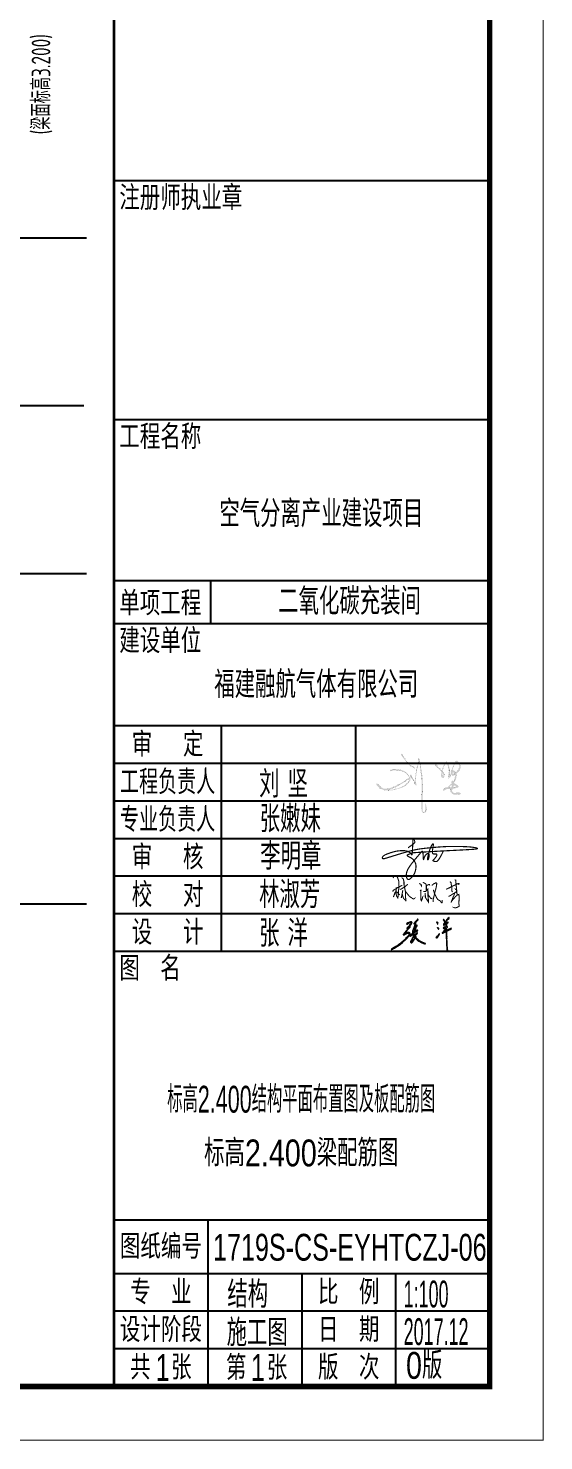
# Model space of a CAD drawing. Extents: x 287149 to 898857, y 100802 to 160212.
# Drawn here: x 760450 to 770057, y 100812 to 127113 of the extents above; entities that cross this region are included whole.
import ezdxf
from ezdxf.enums import TextEntityAlignment as Align

# ---------------------------------------------------------------- set-up
doc = ezdxf.new("R2010")
doc.units = 0
doc.header["$LTSCALE"] = 1000
doc.linetypes.add('DOTE', pattern=[2.42, 2, -0.2, 0.02, -0.2])
doc.layers.get('0').update_dxf_attribs({"linetype": 'CONTINUOUS'})
for name, color, linetype in [('AXIS', 8, 'DOTE'), ('FRAME', 3, 'CONTINUOUS'), ('PUB_TEXT', 7, 'CONTINUOUS'), ('S_BEAMDIMLOCALVER', 7, 'CONTINUOUS'), ('TK', 211, 'CONTINUOUS'), ('填充', 8, 'CONTINUOUS'), ('文字', 7, 'CONTINUOUS'), ('流程图', 1, 'CONTINUOUS'), ('签字边框线', 4, 'CONTINUOUS')]:
    doc.layers.add(name, color=color, linetype=linetype)
doc.styles.add('_HZTXT', font='tq__rshz.shx', dxfattribs={"width": 0.8, "bigfont": 'tq__hzdc.shx'})
doc.styles.add('FRAME', font='simhei.ttf', dxfattribs={"width": 0.7})
doc.styles.add('TSSD_Rein', font='tssdeng.shx', dxfattribs={"width": 0.7, "bigfont": 'hztxt.shx'})
doc.styles.add('ZSM-FF', font='SJRF', dxfattribs={"width": 0.7, "bigfont": 'HZF'})

# ---------------------------------------------------------------- blocks, each defined once
blk = doc.blocks.new('张洋')
at = {"lineweight": 9}
h = blk.add_hatch(color=4, dxfattribs=at)
h.paths.add_polyline_path([(1319, 100), (1323, 105), (1371, 81), (1419, 47), (1410, 23), (1391, 9), (1333, -73), (1232, -183), (1232, -193), (1203, -212), (1199, -197), (1208, -164), (1247, -101), (1256, -53), (1290, -1), (1299, 47), (1314, 62), (1319, 100)], flags=16)
h.paths.add_polyline_path([(2773, 134), (2763, 139), (2759, 129), (2768, 124), (2773, 134)], flags=17)
h.paths.add_polyline_path([(2941, 302), (2936, 307), (2917, 297), (2912, 273), (2821, 153), (2787, 95), (2778, 91), (2773, 110), (2759, 115), (2749, 95), (2739, 95), (2725, 76), (2754, 43), (2797, 43), (2821, 67), (2922, 239), (2922, 254), (2941, 283), (2941, 302)])
h.paths.add_polyline_path([(1328, 479), (1333, 479), (1333, 465), (1319, 451), (1328, 479)], flags=16)
h.paths.add_polyline_path([(1405, 542), (1410, 542), (1371, 499), (1405, 542)], flags=16)
h.paths.add_polyline_path([(3325, 566), (3330, 571), (3339, 475), (3200, 403), (3205, 422), (3243, 460), (3325, 566)], flags=16)
h.paths.add_polyline_path([(2826, 681), (2816, 686), (2816, 652), (2864, 623), (2869, 585), (2883, 580), (2903, 619), (2898, 643), (2879, 662), (2850, 667), (2826, 681)])
edge = h.paths.add_edge_path(flags=16)
edge.add_line((3387, 700), (3383, 700))
h.paths.add_polyline_path([(2787, 1036), (2783, 1041), (2759, 1031), (2759, 1012), (2797, 983), (2821, 931), (2821, 902), (2835, 897), (2850, 921), (2855, 964), (2840, 1003), (2811, 1031), (2787, 1036)])
h.paths.add_polyline_path([(3215, 1185), (3210, 1190), (3191, 1190), (3176, 1175), (3186, 1142), (3234, 1094), (3263, 1094), (3272, 1113), (3243, 1142), (3239, 1166), (3215, 1185)], flags=17)
h.paths.add_polyline_path([(1602, 1199), (1597, 1204), (1578, 1204), (1554, 1166), (1463, 1070), (1362, 940), (1362, 931), (1381, 916), (1386, 945), (1429, 969), (1429, 911), (1362, 681), (1275, 470), (1266, 407), (1285, 388), (1256, 355), (1271, 326), (1251, 316), (1194, 249), (1103, 167), (1103, 158), (1117, 143), (1155, 153), (1304, 307), (1323, 316), (1333, 297), (1323, 215), (1309, 196), (1280, 81), (1251, 33), (1242, -10), (1194, -116), (1155, -178), (1155, -226), (1165, -241), (1184, -250), (1223, -250), (1242, -241), (1290, -188), (1314, -154), (1319, -135), (1347, -116), (1347, -101), (1367, -68), (1381, -63), (1395, -34), (1448, 23), (1501, -20), (1525, -53), (1539, -58), (1573, -97), (1659, -159), (1847, -260), (2005, -313), (2072, -317), (2082, -308), (2067, -293), (1971, -265), (1909, -231), (1875, -226), (1779, -178), (1635, -87), (1477, 57), (1472, 71), (1501, 110), (1501, 124), (1487, 129), (1467, 95), (1448, 81), (1405, 110), (1352, 129), (1453, 215), (1487, 239), (1530, 297), (1554, 307), (1578, 340), (1578, 355), (1563, 369), (1549, 369), (1511, 316), (1352, 167), (1347, 191), (1371, 230), (1376, 316), (1367, 355), (1434, 393), (1458, 417), (1520, 436), (1583, 489), (1592, 513), (1583, 523), (1554, 527), (1520, 499), (1429, 451), (1400, 417), (1376, 417), (1357, 403), (1338, 407), (1352, 417), (1371, 455), (1448, 537), (1487, 595), (1472, 623), (1453, 628), (1448, 638), (1482, 691), (1511, 715), (1520, 743), (1544, 763), (1568, 825), (1563, 835), (1530, 844), (1491, 825), (1458, 796), (1448, 772), (1448, 743), (1463, 729), (1491, 758), (1491, 777), (1501, 787), (1515, 782), (1458, 710), (1371, 566), (1357, 561), (1371, 590), (1376, 628), (1391, 643), (1424, 734), (1434, 787), (1472, 902), (1477, 1022), (1511, 1051), (1511, 1060), (1544, 1084), (1611, 1175), (1611, 1195), (1602, 1199)])
h.paths.add_polyline_path([(3541, 1305), (3536, 1310), (3522, 1310), (3512, 1286), (3469, 1267), (3450, 1238), (3383, 1171), (3335, 1094), (3311, 1070), (3287, 1017), (3200, 902), (3186, 863), (3205, 844), (3243, 844), (3311, 883), (3354, 921), (3397, 940), (3368, 887), (3335, 883), (3325, 863), (3335, 825), (3330, 729), (3301, 705), (3234, 671), (3287, 748), (3282, 758), (3272, 758), (3267, 743), (3258, 743), (3219, 710), (3176, 657), (3181, 643), (3200, 628), (3243, 628), (3272, 638), (3311, 667), (3330, 667), (3330, 619), (3258, 523), (3104, 359), (3104, 350), (3119, 335), (3181, 340), (3205, 359), (3330, 422), (3344, 422), (3359, 307), (3354, 268), (3363, 215), (3373, -250), (3383, -308), (3407, -673), (3440, -788), (3455, -807), (3469, -807), (3479, -788), (3455, -716), (3450, -634), (3440, -610), (3431, -389), (3421, -380), (3421, -125), (3411, -111), (3411, -39), (3421, -25), (3411, 38), (3416, 105), (3407, 163), (3411, 220), (3392, 441), (3397, 460), (3445, 479), (3483, 503), (3493, 518), (3531, 523), (3575, 556), (3618, 571), (3699, 623), (3680, 647), (3661, 647), (3551, 590), (3512, 561), (3488, 561), (3421, 518), (3387, 508), (3383, 643), (3445, 719), (3445, 739), (3421, 758), (3378, 758), (3383, 825), (3397, 844), (3397, 859), (3378, 878), (3450, 959), (3479, 974), (3493, 998), (3479, 1027), (3459, 1027), (3435, 1012), (3397, 1003), (3378, 979), (3344, 964), (3234, 883), (3277, 940), (3282, 959), (3354, 1065), (3368, 1075), (3383, 1108), (3416, 1137), (3426, 1161), (3546, 1262), (3541, 1305)])
edge = h.paths.add_edge_path()
edge.add_line((906, 911), (925, 945))
edge.add_line((925, 945), (978, 979))
edge.add_line((978, 979), (1088, 1031))
edge.add_line((1088, 1031), (1112, 1031))
edge.add_line((1112, 1031), (1151, 1046))
edge.add_line((1151, 1046), (1155, 1041))
edge.add_line((906, 911), (915, 902))
edge.add_line((1155, 1041), (1203, 1041))
edge.add_line((1203, 1041), (1242, 1012))
edge.add_line((1242, 1012), (1237, 955))
edge.add_line((1237, 955), (1189, 873))
edge.add_line((1189, 873), (1103, 791))
edge.add_line((1103, 791), (1098, 772))
edge.add_line((1098, 772), (1117, 758))
edge.add_line((1117, 758), (1117, 724))
edge.add_line((1117, 724), (1103, 695))
edge.add_line((1103, 695), (997, 580))
edge.add_line((997, 580), (906, 460))
edge.add_line((906, 460), (752, 287))
edge.add_line((752, 287), (819, 326))
edge.add_line((819, 326), (882, 345))
edge.add_line((882, 345), (939, 374))
edge.add_line((939, 374), (987, 383))
edge.add_line((987, 383), (1059, 379))
edge.add_line((1059, 379), (1107, 355))
edge.add_line((1107, 355), (1131, 321))
edge.add_line((1131, 321), (1122, 283))
edge.add_line((1122, 283), (1088, 220))
edge.add_line((1088, 220), (1035, 167))
edge.add_line((1035, 167), (1002, 115))
edge.add_line((1002, 115), (954, 62))
edge.add_line((954, 62), (887, -1))
edge.add_line((887, -1), (829, -73))
edge.add_line((829, -73), (647, -241))
edge.add_line((647, -241), (498, -356))
edge.add_line((498, -356), (330, -461))
edge.add_line((330, -461), (272, -509))
edge.add_line((272, -509), (224, -533))
edge.add_line((224, -533), (143, -591))
edge.add_line((143, -591), (119, -596))
edge.add_line((119, -596), (90, -620))
edge.add_line((90, -620), (27, -653))
edge.add_line((27, -653), (-25, -673))
edge.add_line((-25, -673), (-35, -663))
edge.add_line((-35, -663), (-30, -677))
edge.add_line((-30, -677), (-40, -682))
edge.add_line((-40, -682), (-49, -663))
edge.add_line((-49, -663), (-35, -644))
edge.add_line((-35, -644), (138, -553))
edge.add_line((138, -553), (243, -481))
edge.add_line((243, -481), (272, -471))
edge.add_line((272, -471), (287, -452))
edge.add_line((287, -452), (311, -442))
edge.add_line((311, -442), (373, -394))
edge.add_line((373, -394), (407, -380))
edge.add_line((407, -380), (479, -322))
edge.add_line((479, -322), (488, -322))
edge.add_line((488, -322), (527, -284))
edge.add_line((527, -284), (565, -265))
edge.add_line((565, -265), (685, -154))
edge.add_line((685, -154), (699, -149))
edge.add_line((699, -149), (810, -44))
edge.add_line((810, -44), (863, 28))
edge.add_line((863, 28), (959, 119))
edge.add_line((959, 119), (973, 148))
edge.add_line((973, 148), (1002, 172))
edge.add_line((1002, 172), (1021, 211))
edge.add_line((1021, 211), (1050, 239))
edge.add_line((1050, 239), (1074, 278))
edge.add_line((1074, 278), (1083, 321))
edge.add_line((1083, 321), (1064, 335))
edge.add_line((1064, 335), (983, 345))
edge.add_line((983, 345), (810, 278))
edge.add_line((810, 278), (757, 239))
edge.add_line((757, 239), (695, 244))
edge.add_line((695, 244), (680, 263))
edge.add_line((680, 263), (810, 398))
edge.add_line((810, 398), (839, 441))
edge.add_line((839, 441), (915, 523))
edge.add_line((915, 523), (935, 556))
edge.add_line((935, 556), (1026, 657))
edge.add_line((1026, 657), (1069, 719))
edge.add_line((1069, 719), (1035, 719))
edge.add_line((1035, 719), (1021, 705))
edge.add_line((1021, 705), (1021, 695))
edge.add_line((1021, 695), (954, 638))
edge.add_line((954, 638), (925, 633))
edge.add_line((925, 633), (911, 647))
edge.add_line((911, 647), (911, 657))
edge.add_line((911, 657), (987, 719))
edge.add_line((987, 719), (997, 719))
edge.add_line((997, 719), (1002, 734))
edge.add_line((1002, 734), (1055, 777))
edge.add_line((1055, 777), (1093, 830))
edge.add_line((1093, 830), (1165, 907))
edge.add_line((1165, 907), (1194, 964))
edge.add_line((1194, 964), (1194, 993))
edge.add_line((1194, 993), (1184, 1003))
edge.add_line((1184, 1003), (1127, 998))
edge.add_line((1127, 998), (1050, 969))
edge.add_line((1050, 969), (1035, 955))
edge.add_line((1035, 955), (1021, 955))
edge.add_line((1021, 955), (939, 902))
edge.add_line((939, 902), (915, 902))
edge.add_line((915, 902), (915, 902))
at = {"color": 4, "lineweight": 9}
blk.add_line((906, 911, 31107534), (915, 902, 31107534), dxfattribs=at)
at = {"color": 4, "lineweight": 9, "elevation": 31107534}
for points in [[(915, 902), (915, 902), (939, 902), (1021, 955), (1035, 955), (1050, 969), (1127, 998), (1184, 1003), (1194, 993), (1194, 964), (1165, 907), (1093, 830), (1055, 777), (1002, 734), (997, 719), (987, 719), (911, 657), (911, 647), (925, 633), (954, 638), (1021, 695), (1021, 705), (1035, 719), (1069, 719), (1026, 657), (935, 556), (915, 523), (839, 441), (810, 398), (680, 263), (695, 244), (757, 239), (810, 278), (983, 345), (1064, 335), (1083, 321), (1074, 278), (1050, 239), (1021, 211), (1002, 172), (973, 148), (959, 119), (863, 28), (810, -44), (699, -149), (685, -154), (565, -265), (527, -284), (488, -322), (479, -322), (407, -380), (373, -394), (311, -442), (287, -452), (272, -471), (243, -481), (138, -553), (-35, -644), (-49, -663), (-40, -682), (-30, -677), (-35, -663), (-25, -673), (27, -653), (90, -620), (119, -596), (143, -591), (224, -533), (272, -509), (330, -461), (498, -356), (647, -241), (829, -73), (887, -1), (954, 62), (1002, 115), (1035, 167), (1088, 220), (1122, 283), (1131, 321), (1107, 355), (1059, 379), (987, 383), (939, 374), (882, 345), (819, 326), (752, 287), (906, 460), (997, 580), (1103, 695), (1117, 724), (1117, 758), (1098, 772), (1103, 791), (1189, 873), (1237, 955), (1242, 1012), (1203, 1041), (1155, 1041)], [(1155, 1041), (1151, 1046), (1112, 1031), (1088, 1031), (978, 979), (925, 945), (906, 911)], [(1602, 1199), (1597, 1204), (1578, 1204), (1554, 1166), (1463, 1070), (1362, 940), (1362, 931), (1381, 916), (1386, 945), (1429, 969), (1429, 911), (1362, 681), (1275, 470), (1266, 407), (1285, 388), (1256, 355), (1271, 326), (1251, 316), (1194, 249), (1103, 167), (1103, 158), (1117, 143), (1155, 153), (1304, 307), (1323, 316), (1333, 297), (1323, 215), (1309, 196), (1280, 81), (1251, 33), (1242, -10), (1194, -116), (1155, -178), (1155, -226), (1165, -241), (1184, -250), (1223, -250), (1242, -241), (1290, -188), (1314, -154), (1319, -135), (1347, -116), (1347, -101), (1367, -68), (1381, -63), (1395, -34), (1448, 23), (1501, -20), (1525, -53), (1539, -58), (1573, -97), (1659, -159), (1847, -260), (2005, -313), (2072, -317), (2082, -308), (2067, -293), (1971, -265), (1909, -231), (1875, -226), (1779, -178), (1635, -87), (1477, 57), (1472, 71), (1501, 110), (1501, 124), (1487, 129), (1467, 95), (1448, 81), (1405, 110), (1352, 129), (1453, 215), (1487, 239), (1530, 297), (1554, 307), (1578, 340), (1578, 355), (1563, 369), (1549, 369), (1511, 316), (1352, 167), (1347, 191), (1371, 230), (1376, 316), (1367, 355), (1434, 393), (1458, 417), (1520, 436), (1583, 489), (1592, 513), (1583, 523), (1554, 527), (1520, 499), (1429, 451), (1400, 417), (1376, 417), (1357, 403), (1338, 407), (1352, 417), (1371, 455), (1448, 537), (1487, 595), (1472, 623), (1453, 628), (1448, 638), (1482, 691), (1511, 715), (1520, 743), (1544, 763), (1568, 825), (1563, 835), (1530, 844), (1491, 825), (1458, 796), (1448, 772), (1448, 743), (1463, 729), (1491, 758), (1491, 777), (1501, 787), (1515, 782), (1458, 710), (1371, 566), (1357, 561), (1371, 590), (1376, 628), (1391, 643), (1424, 734), (1434, 787), (1472, 902), (1477, 1022), (1511, 1051), (1511, 1060), (1544, 1084), (1611, 1175), (1611, 1195), (1602, 1199)], [(2787, 1036), (2783, 1041), (2759, 1031), (2759, 1012), (2797, 983), (2821, 931), (2821, 902), (2835, 897), (2850, 921), (2855, 964), (2840, 1003), (2811, 1031), (2787, 1036)], [(3541, 1305), (3536, 1310), (3522, 1310), (3512, 1286), (3469, 1267), (3450, 1238), (3383, 1171), (3335, 1094), (3311, 1070), (3287, 1017), (3200, 902), (3186, 863), (3205, 844), (3243, 844), (3311, 883), (3354, 921), (3397, 940), (3368, 887), (3335, 883), (3325, 863), (3335, 825), (3330, 729), (3301, 705), (3234, 671), (3287, 748), (3282, 758), (3272, 758), (3267, 743), (3258, 743), (3219, 710), (3176, 657), (3181, 643), (3200, 628), (3243, 628), (3272, 638), (3311, 667), (3330, 667), (3330, 619), (3258, 523), (3104, 359), (3104, 350), (3119, 335), (3181, 340), (3205, 359), (3330, 422), (3344, 422), (3359, 307), (3354, 268), (3363, 215), (3373, -250), (3383, -308), (3407, -673), (3440, -788), (3455, -807), (3469, -807), (3479, -788), (3455, -716), (3450, -634), (3440, -610), (3431, -389), (3421, -380), (3421, -125), (3411, -111), (3411, -39), (3421, -25), (3411, 38), (3416, 105), (3407, 163), (3411, 220), (3392, 441), (3397, 460), (3445, 479), (3483, 503), (3493, 518), (3531, 523), (3575, 556), (3618, 571), (3699, 623), (3680, 647), (3661, 647), (3551, 590), (3512, 561), (3488, 561), (3421, 518), (3387, 508), (3383, 643), (3445, 719), (3445, 739), (3421, 758), (3378, 758), (3383, 825), (3397, 844), (3397, 859), (3378, 878), (3450, 959), (3479, 974), (3493, 998), (3479, 1027), (3459, 1027), (3435, 1012), (3397, 1003), (3378, 979), (3344, 964), (3234, 883), (3277, 940), (3282, 959), (3354, 1065), (3368, 1075), (3383, 1108), (3416, 1137), (3426, 1161), (3546, 1262), (3541, 1305)], [(3215, 1185), (3210, 1190), (3191, 1190), (3176, 1175), (3186, 1142), (3234, 1094), (3263, 1094), (3272, 1113), (3243, 1142), (3239, 1166), (3215, 1185)], [(1319, 100), (1323, 105), (1371, 81), (1419, 47), (1410, 23), (1391, 9), (1333, -73), (1232, -183), (1232, -193), (1203, -212), (1199, -197), (1208, -164), (1247, -101), (1256, -53), (1290, -1), (1299, 47), (1314, 62), (1319, 100)], [(1328, 479), (1333, 479), (1333, 465), (1319, 451), (1328, 479)], [(1405, 542), (1410, 542), (1371, 499), (1405, 542)], [(2941, 302), (2936, 307), (2917, 297), (2912, 273), (2821, 153), (2787, 95), (2778, 91), (2773, 110), (2759, 115), (2749, 95), (2739, 95), (2725, 76), (2754, 43), (2797, 43), (2821, 67), (2922, 239), (2922, 254), (2941, 283), (2941, 302)], [(2773, 134), (2763, 139), (2759, 129), (2768, 124), (2773, 134)], [(2826, 681), (2816, 686), (2816, 652), (2864, 623), (2869, 585), (2883, 580), (2903, 619), (2898, 643), (2879, 662), (2850, 667), (2826, 681)], [(3325, 566), (3330, 571), (3339, 475), (3200, 403), (3205, 422), (3243, 460), (3325, 566)], [(3383, 700), (3387, 700), (3383, 700)]]:
    blk.add_lwpolyline(points, dxfattribs=at)
blk = doc.blocks.new('李明章')
at = {"layer": '签字边框线', "const_width": 60}
blk.add_lwpolyline([(706.083922, 1004.127786), (786.045496, 1061.71891), (851.770929, 1108.994538), (904.842018, 1147.306775), (946.840558, 1178.007724), (979.348346, 1202.449487), (1003.947178, 1221.984169), (1022.218851, 1237.963872), (1035.745161, 1251.740699), (1045.86962, 1264.504705), (1052.982604, 1276.797746), (1057.236207, 1288.999629), (1058.782521, 1301.490159), (1057.773638, 1314.649145), (1054.36165, 1328.856392), (1048.69865, 1344.491707), (1040.93673, 1361.934898), (1031.297272, 1381.328603), (1020.278811, 1401.86679), (1008.449171, 1422.506261), (996.376176, 1442.203816), (984.627651, 1459.916257), (973.771419, 1474.600383), (964.375304, 1485.212996), (957.007131, 1490.710897), (952.058968, 1490.141195), (949.219865, 1482.912238), (948.003113, 1468.522681), (947.922007, 1446.471181), (948.489839, 1416.256393), (949.219903, 1377.376974), (949.625492, 1329.33158), (949.219899, 1271.618867), (947.63218, 1204.34518), (944.954438, 1130.04762), (941.394539, 1051.870978), (937.160349, 972.960044), (932.459733, 896.459609), (927.500558, 825.514462), (922.49069, 763.269396), (917.637994, 712.869199), (913.090341, 676.600303), (908.755631, 653.315693), (904.481764, 641.009996), (900.116645, 637.67784), (895.508177, 641.313849), (890.504264, 649.912652), (884.952808, 661.468873), (878.701712, 673.97714), (871.625074, 685.795005), (863.70177, 696.73172), (854.93687, 706.959463), (845.335442, 716.650414), (834.902556, 725.976751), (823.643283, 735.110651), (811.562691, 744.224294), (798.665851, 753.489858), (784.9487, 763.0255), (770.370648, 772.733295), (754.881973, 782.461296), (738.432954, 792.057556), (720.973867, 801.370129), (702.454992, 810.247068), (682.826606, 818.536426), (662.038987, 826.086258), (640.05973, 832.773894), (616.925696, 838.593783), (592.691062, 843.56965), (567.410008, 847.72522), (541.136711, 851.08422), (513.925348, 853.670376), (485.830098, 855.507413), (456.905137, 856.619057), (427.22353, 857.032225), (396.933876, 856.786594), (366.203662, 855.925035), (335.200371, 854.490415), (304.091491, 852.525603), (273.044505, 850.073469), (242.2269, 847.176881), (211.806162, 843.878708), (181.869487, 840.197593), (152.182929, 836.055271), (122.432253, 831.349255), (92.303222, 825.977053), (61.481602, 819.836176), (29.653159, 812.824134), (-3.496344, 804.838439), (-38.281142, 795.776599), (-74.871177, 785.587371), (-112.859231, 774.424488), (-151.693792, 762.492931), (-190.823348, 749.997678), (-229.696389, 737.143709), (-267.761403, 724.136003), (-304.46688, 711.17954), (-339.261307, 698.479299), (-371.703262, 686.189014), (-401.791676, 674.257441), (-429.63557, 662.58209), (-455.343963, 651.060472), (-479.025874, 639.590096), (-500.790324, 628.068473), (-520.746333, 616.393114), (-539.00292, 604.461528), (-555.643453, 592.203254), (-570.648691, 579.675943), (-583.973743, 566.969273), (-595.573716, 554.172925), (-605.403717, 541.376577), (-613.418855, 528.669908), (-619.574237, 516.142597), (-623.82497, 503.884323), (-626.127231, 492.007185), (-626.441476, 480.71296), (-624.729228, 470.225847), (-620.952011, 460.770043), (-615.07135, 452.569745), (-607.048769, 445.849151), (-596.845791, 440.832458), (-584.423941, 437.743865), (-569.406995, 436.849205), (-550.067734, 438.580859), (-524.34119, 443.412845), (-490.162397, 451.81918), (-445.466387, 464.273882), (-388.188194, 481.250969), (-316.262849, 503.224457), (-227.625387, 530.668365), (-121.204835, 563.738185), (0.093796, 601.315302), (132.371501, 641.962578), (271.729274, 684.242874), (414.26811, 726.719051), (556.089003, 767.953969), (693.292947, 806.510489), (821.980937, 840.951473), (939.227347, 870.193508), (1046.000068, 894.568089), (1144.240373, 914.760439), (1235.889532, 931.45578), (1322.888819, 945.339334), (1407.179504, 957.096324), (1490.702858, 967.411972), (1575.400154, 976.971499), (1662.750454, 986.332749), (1752.38398, 995.544042), (1843.468746, 1004.526321), (1935.172767, 1013.200527), (2026.664054, 1021.4876), (2117.110622, 1029.308484), (2205.680484, 1036.584118), (2291.541654, 1043.235445), (2374.090097, 1049.199128), (2453.633588, 1054.474717), (2530.707851, 1059.077484), (2605.848613, 1063.0227), (2679.5916, 1066.325639), (2752.472538, 1069.001571), (2825.027152, 1071.065769), (2897.791168, 1072.533504), (2971.136768, 1073.427205), (3044.781951, 1073.797924), (3118.281174, 1073.703872), (3191.188892, 1073.203258), (3263.059561, 1072.354291), (3333.447635, 1071.21518), (3401.907572, 1069.844135), (3467.993826, 1068.299365), (3531.354636, 1066.620981), (3592.013374, 1064.776699), (3650.087196, 1062.716137), (3705.693257, 1060.388914), (3758.948713, 1057.744646), (3809.970718, 1054.732952), (3858.876429, 1051.30345), (3905.783001, 1047.405757), (3950.758319, 1043.012743), (3993.673194, 1038.190285), (4034.349165, 1033.027513), (4072.607773, 1027.613555), (4108.270558, 1022.037542), (4141.15906, 1016.388601), (4171.094819, 1010.755862), (4197.899376, 1005.228455), (4221.441588, 999.875251), (4241.779593, 994.684099), (4259.018842, 989.622587), (4273.264789, 984.658306), (4284.622889, 979.758848), (4293.198594, 974.891801), (4299.09736, 970.024756), (4302.424638, 965.125304), (4302.713991, 960.152931), (4297.211414, 955.034713), (4282.591007, 949.689622), (4255.526875, 944.036629), (4212.693119, 937.994707), (4150.763841, 931.482827), (4066.413143, 924.419961), (3956.315129, 916.725081), (3818.533637, 908.34745), (3656.691457, 899.357495), (3475.801116, 889.855931), (3280.875141, 879.943477), (3076.926057, 869.72085), (2868.966393, 859.288766), (2662.008674, 848.747943), (2461.065427, 838.199098), (2270.419348, 827.748524), (2091.433801, 817.524816), (1924.742322, 807.662148), (1770.978444, 798.294689), (1630.775702, 789.556612), (1504.76763, 781.58209), (1393.587761, 774.505292), (1297.869629, 768.460392), (1217.837929, 763.521026), (1152.081984, 759.518695), (1098.782282, 756.224365), (1056.119306, 753.409002), (1022.273541, 750.843572), (995.425472, 748.299041), (973.755584, 745.546375), (955.444361, 742.356541), (938.93065, 738.557893), (923.686738, 734.208347), (909.443274, 729.423206), (895.930907, 724.317776), (882.880285, 719.007359), (870.022056, 713.607261), (857.08687, 708.232785), (843.805375, 702.999235), (829.969145, 697.983482), (815.613449, 693.108656), (800.834485, 688.259453), (785.728446, 683.320571), (770.39153, 678.176704), (754.91993, 672.712551), (739.409843, 666.812806), (723.957464, 660.362166), (708.764805, 653.272019), (694.457147, 645.560512), (681.765585, 637.272487), (671.421216, 628.452781), (664.155137, 619.146236), (660.698444, 609.397689), (661.782234, 599.251982), (668.137603, 588.753952), (680.205289, 577.934973), (697.264597, 566.772545), (718.304472, 555.230702), (742.313859, 543.273478), (768.281705, 530.864906), (795.196955, 517.969021), (822.048555, 504.549855), (847.82545, 490.571443), (871.721887, 476.004744), (893.753311, 460.848426), (914.140468, 445.108081), (933.104105, 428.789302), (950.864968, 411.897684), (967.643804, 394.438818), (983.661357, 376.418298), (999.138376, 357.841717), (1014.232311, 338.695422), (1028.847441, 318.888771), (1042.824749, 298.311879), (1056.005219, 276.854857), (1068.229835, 254.407818), (1079.33958, 230.860876), (1089.175437, 206.104143), (1097.578391, 180.027731), (1104.414837, 152.552613), (1109.652814, 123.723193), (1113.285774, 93.614735), (1115.307168, 62.302502), (1115.710447, 29.861759), (1114.489062, -3.63223), (1111.636466, -38.104203), (1107.146109, -73.478895), (1101.039893, -109.620414), (1093.453523, -146.150353), (1084.551158, -182.629677), (1074.496951, -218.619352), (1063.455061, -253.680341), (1051.589644, -287.373609), (1039.064855, -319.260122), (1026.044851, -348.900845), (1012.677384, -375.96559), (999.044576, -400.559567), (985.212148, -422.896833), (971.245817, -443.191447), (957.211302, -461.657467), (943.174322, -478.508949), (929.200596, -493.959952), (915.355842, -508.224534), (901.711529, -521.4886), (888.362123, -533.825445), (875.407843, -545.280213), (862.948905, -555.898046), (851.085528, -565.724088), (839.917927, -574.803481), (829.546321, -583.181368), (820.070926, -590.902893), (811.545682, -598.005482), (803.839409, -604.4957), (796.774653, -610.372392), (790.173956, -615.634408), (783.859862, -620.280595), (777.654915, -624.309799), (771.381657, -627.72087), (764.862632, -630.512654), (757.957827, -632.67813), (750.676999, -634.186804), (743.06735, -635.002313), (735.17608, -635.088293), (727.050389, -634.408382), (718.73748, -632.926217), (710.284552, -630.605433), (701.738807, -627.409669), (693.154784, -623.286788), (684.616382, -618.121554), (676.21484, -611.782962), (668.041394, -604.140004), (660.187283, -595.061672), (652.743746, -584.416959), (645.802019, -572.074857), (639.45334, -557.904359), (633.778495, -541.839012), (628.816449, -524.070579), (624.595717, -504.855379), (621.144812, -484.44973), (618.492247, -463.109949), (616.666535, -441.092355), (615.696191, -418.653266), (615.609727, -396.049), (616.451812, -373.450435), (618.331742, -350.686694), (621.374967, -327.501459), (625.706938, -303.638412), (631.453104, -278.841236), (638.738917, -252.853614), (647.689826, -225.419227), (658.431284, -196.281759), (671.171452, -165.141176), (686.449347, -131.522581), (704.886699, -94.90736), (727.105235, -54.776902), (753.726684, -10.612594), (785.372776, 38.104179), (822.66524, 91.892027), (866.225803, 151.269565), (916.249553, 216.33494), (971.225005, 285.504445), (1029.214033, 356.773904), (1088.278511, 428.139146), (1146.48031, 497.595996), (1201.881306, 563.140281), (1252.543371, 622.767829), (1296.528378, 674.474464), (1332.398301, 716.764395), (1360.715511, 750.175345), (1382.542478, 775.753419), (1398.941675, 794.544721), (1410.975571, 807.595356), (1419.706639, 815.951428), (1426.197348, 820.659042), (1431.51017, 822.764301), (1436.525689, 823.142563), (1441.396939, 821.986188), (1446.095067, 819.316791), (1450.591222, 815.155985), (1454.856549, 809.525384), (1458.862198, 802.446601), (1462.579315, 793.941251), (1465.979048, 784.030946), (1469.042161, 772.76732), (1471.787893, 760.322092), (1474.245099, 746.896998), (1476.442634, 732.693777), (1478.409355, 717.914166), (1480.174115, 702.759903), (1481.765772, 687.432726), (1483.21318, 672.134372), (1484.542789, 657.020948), (1485.771428, 642.066035), (1486.913519, 627.197585), (1487.983485, 612.343547), (1488.995748, 597.431873), (1489.964732, 582.390512), (1490.90486, 567.147414), (1491.830553, 551.630531), (1492.752628, 535.811042), (1493.667481, 519.833044), (1494.5679, 503.883864), (1495.446673, 488.150827), (1496.296589, 472.821261), (1497.110437, 458.08249), (1497.881005, 444.121843), (1498.601083, 431.126644), (1499.28149, 419.310638), (1500.005178, 408.993243), (1500.873131, 400.520294), (1501.986332, 394.237626), (1503.445764, 390.491073), (1505.352411, 389.626472), (1507.807256, 391.989657), (1510.911282, 397.926464), (1514.739025, 407.618216), (1519.259228, 420.588191), (1524.414185, 436.195154), (1530.146191, 453.79787), (1536.397541, 472.755105), (1543.110531, 492.425624), (1550.227453, 512.168194), (1557.690604, 531.341579), (1565.451896, 549.419824), (1573.501711, 566.338083), (1581.840049, 582.146792), (1590.466911, 596.896382), (1599.382295, 610.637289), (1608.586203, 623.419946), (1618.078634, 635.294786), (1627.859588, 646.312244), (1637.92065, 656.513147), (1648.219742, 665.899896), (1658.706373, 674.465288), (1669.33005, 682.202118), (1680.040281, 689.103182), (1690.786572, 695.161276), (1701.518432, 700.369194), (1712.185369, 704.719733), (1722.721261, 708.179271), (1732.997477, 710.608513), (1742.869756, 711.841746), (1752.193839, 711.71326), (1760.825465, 710.057342), (1768.620374, 706.708279), (1775.434306, 701.50036), (1781.123001, 694.267872), (1785.587881, 684.917151), (1788.913098, 673.64273), (1791.228487, 660.711187), (1792.663882, 646.389102), (1793.349118, 630.943055), (1793.41403, 614.639625), (1792.988451, 597.745393), (1792.202217, 580.526937), (1791.152704, 563.225621), (1789.807454, 545.98194), (1788.101549, 528.911173), (1785.970074, 512.1286), (1783.348112, 495.749499), (1780.170746, 479.889149), (1776.37306, 464.66283), (1771.890137, 450.185819), (1766.700338, 436.590207), (1760.955138, 424.07533), (1754.849286, 412.857332), (1748.577535, 403.15236), (1742.334634, 395.176559), (1736.315336, 389.146076), (1730.714391, 385.277057), (1725.726551, 383.785647), (1721.516513, 384.843562), (1718.128759, 388.444799), (1715.577718, 394.538923), (1713.877817, 403.075502), (1713.043486, 414.0041), (1713.089153, 427.274286), (1714.029247, 442.835624), (1715.878195, 460.63768), (1718.635349, 480.596017), (1722.239746, 502.490174), (1726.615345, 526.065685), (1731.686106, 551.068085), (1737.375988, 577.242909), (1743.608951, 604.335691), (1750.308955, 632.091967), (1757.399959, 660.257269), (1764.818696, 688.615986), (1772.552995, 717.107917), (1780.603458, 745.711711), (1788.970687, 774.40602), (1797.655285, 803.169495), (1806.657854, 831.980786), (1815.978996, 860.818545), (1825.619313, 889.661423), (1835.572646, 918.45354), (1845.805786, 947.000899), (1856.278762, 975.074972), (1866.951603, 1002.447233), (1877.784339, 1028.889153), (1888.736998, 1054.172205), (1899.769611, 1078.067863), (1910.842205, 1100.347597), (1921.900119, 1120.807876), (1932.829921, 1139.345145), (1943.503486, 1155.880841), (1953.79269, 1170.336405), (1963.569409, 1182.633276), (1972.70552, 1192.692893), (1981.072897, 1200.436696), (1988.543417, 1205.786122), (1995.014145, 1208.686853), (2000.482897, 1209.181532), (2004.972678, 1207.337044), (2008.506494, 1203.220273), (2011.10735, 1196.898103), (2012.798251, 1188.437419), (2013.602204, 1177.905105), (2013.542213, 1165.368046), (2012.655636, 1150.921684), (2011.037245, 1134.775689), (2008.796166, 1117.168289), (2006.041522, 1098.337714), (2002.882439, 1078.52219), (1999.428041, 1057.959946), (1995.787453, 1036.889211), (1992.069799, 1015.548212), (1988.378043, 994.160163), (1984.790498, 972.888224), (1981.379318, 951.880539), (1978.216654, 931.285252), (1975.374659, 911.250509), (1972.925485, 891.924454), (1970.941285, 873.455231), (1969.494211, 855.990986), (1968.631696, 839.644495), (1968.302301, 824.387063), (1968.429868, 810.154626), (1968.938238, 796.883122), (1969.751253, 784.508487), (1970.792755, 772.966659), (1971.986584, 762.193573), (1973.256584, 752.125167), (1974.557325, 742.710057), (1975.966303, 733.947575), (1977.591743, 725.849734), (1979.541868, 718.428547), (1981.924905, 711.696025), (1984.849079, 705.66418), (1988.422613, 700.345025), (1992.753733, 695.750572), (1997.931959, 691.884158), (2003.97199, 688.714419), (2010.869821, 686.201316), (2018.621444, 684.304811), (2027.222854, 682.984865), (2036.670046, 682.201439), (2046.959012, 681.914494), (2058.085748, 682.083992), (2070.002153, 682.649874), (2082.483755, 683.472004), (2095.261987, 684.390227), (2108.068282, 685.244389), (2120.634074, 685.874333), (2132.690797, 686.119904), (2143.969883, 685.820948), (2154.202767, 684.817308), (2163.177, 682.980861), (2170.904607, 680.311608), (2177.453732, 676.841578), (2182.892518, 672.602802), (2187.289109, 667.627313), (2190.711649, 661.947141), (2193.22828, 655.594317), (2194.907146, 648.600872), (2195.780686, 640.974161), (2195.738519, 632.622837), (2194.63456, 623.430877), (2192.322722, 613.282259), (2188.656921, 602.060957), (2183.49107, 589.650951), (2176.679084, 575.936216), (2168.074878, 560.800729), (2157.6168, 544.21947), (2145.58094, 526.531421), (2132.327824, 508.166568), (2118.217975, 489.554896), (2103.611918, 471.126391), (2088.870177, 453.311037), (2074.353279, 436.538821), (2060.421746, 421.239727), (2047.401098, 407.73665), (2035.476833, 395.924114), (2024.799444, 385.589555), (2015.519424, 376.520406), (2007.787265, 368.504103), (2001.753459, 361.328079), (1997.5685, 354.779768), (1995.382881, 348.646606), (1995.294968, 342.756518), (1997.194636, 337.099399), (2000.919631, 331.705636), (2006.307703, 326.605616), (2013.196598, 321.829727), (2021.424066, 317.408354), (2030.827855, 313.371885), (2041.245712, 309.750706), (2052.550878, 306.568875), (2064.758564, 303.825126), (2077.919475, 301.511864), (2092.084313, 299.621494), (2107.303783, 298.14642), (2123.628588, 297.079046), (2141.109432, 296.411778), (2159.797019, 296.13702), (2180.092751, 297.296388), (2203.80083, 305.12834), (2233.076155, 325.920546), (2270.073626, 365.960677), (2316.948143, 431.536401), (2375.854605, 528.935389), (2448.947914, 664.445311), (2538.382969, 844.353835)], dxfattribs=at)
blk = doc.blocks.new('A$C2F0C53E4')
at = {"layer": '文字', "lineweight": -3}
h = blk.add_hatch(color=256, dxfattribs=at)
h.paths.add_polyline_path([(56770, 12793), (56763, 12792), (56761, 12778), (56759, 12771), (56758, 12768), (56768, 12762), (56778, 12742), (56814, 12699), (56840, 12661), (56880, 12612), (56911, 12582), (56939, 12563), (56979, 12542), (57006, 12521), (57014, 12511), (57020, 12513), (57020, 12526), (57010, 12529), (57000, 12544), (56982, 12556), (56979, 12558), (56957, 12572), (56938, 12578), (56897, 12618), (56873, 12644), (56850, 12670), (56836, 12700), (56807, 12740), (56791, 12764), (56784, 12781)])
h.paths.add_polyline_path([(56560, 12496), (56565, 12482), (56559, 12473), (56563, 12467), (56573, 12474), (56598, 12477), (56618, 12483), (56702, 12480), (56772, 12469), (56835, 12440), (56869, 12409), (56898, 12376), (56910, 12352), (56910, 12346), (56901, 12337), (56881, 12329), (56873, 12326), (56856, 12307), (56820, 12283), (56717, 12222), (56635, 12182), (56589, 12165), (56539, 12148), (56469, 12142), (56446, 12144), (56437, 12142), (56388, 12170), (56354, 12211), (56335, 12225), (56320, 12236), (56307, 12236), (56295, 12233), (56299, 12222), (56312, 12199), (56340, 12172), (56360, 12150), (56395, 12135), (56437, 12118), (56467, 12111), (56524, 12108), (56596, 12110), (56620, 12118), (56654, 12125), (56715, 12141), (56785, 12165), (56837, 12191), (56879, 12225), (56899, 12248), (56922, 12281), (56936, 12302), (56935, 12325), (56930, 12341), (56935, 12350), (56938, 12361), (56944, 12361), (56946, 12349), (56966, 12317), (56988, 12292), (57010, 12273), (57011, 12252), (57011, 12234), (57015, 12223), (57026, 12212), (57041, 12201), (57050, 12207), (57054, 12217), (57045, 12218), (57044, 12238), (57038, 12243), (57035, 12261), (57034, 12272), (57033, 12308), (57043, 12386), (57050, 12472), (57063, 12515), (57077, 12568), (57089, 12609), (57090, 12626), (57099, 12619), (57109, 12593), (57121, 12503), (57130, 12428), (57141, 12341), (57144, 12244), (57145, 12123), (57143, 12084), (57140, 11985), (57138, 11873), (57140, 11804), (57144, 11740), (57149, 11714), (57174, 11689), (57211, 11698), (57228, 11718), (57241, 11761), (57235, 11798), (57231, 11824), (57223, 11849), (57215, 11871), (57209, 11853), (57215, 11831), (57214, 11787), (57211, 11748), (57204, 11719), (57195, 11710), (57179, 11704), (57166, 11721), (57161, 11769), (57162, 11872), (57168, 12169), (57163, 12307), (57152, 12403), (57125, 12582), (57108, 12667), (57094, 12713), (57081, 12713), (57077, 12704), (57080, 12673), (57080, 12640), (57076, 12610), (57059, 12549), (57052, 12521), (57044, 12488), (57037, 12461), (57036, 12431), (57027, 12376), (57024, 12328), (57020, 12313), (57021, 12284), (56995, 12309), (56970, 12343), (56962, 12368), (56960, 12391), (56942, 12406), (56933, 12398), (56931, 12386), (56929, 12368), (56927, 12360), (56921, 12360), (56916, 12363), (56910, 12381), (56895, 12401), (56870, 12435), (56853, 12447), (56832, 12463), (56813, 12473), (56765, 12490), (56736, 12496), (56713, 12498), (56684, 12503), (56653, 12505), (56624, 12507), (56606, 12504), (56598, 12496), (56574, 12496), (56568, 12494)])
h.paths.add_polyline_path([(56914, 12326), (56917, 12310), (56910, 12293), (56885, 12258), (56871, 12246), (56830, 12210), (56795, 12186), (56771, 12176), (56759, 12174), (56746, 12164), (56717, 12157), (56694, 12144), (56670, 12141), (56647, 12135), (56627, 12133), (56614, 12126), (56596, 12126), (56581, 12122), (56563, 12121), (56535, 12123), (56617, 12154), (56682, 12180), (56738, 12214), (56781, 12238), (56813, 12259), (56846, 12277), (56869, 12300), (56886, 12309), (56900, 12313), (56906, 12318)], flags=16)
h = blk.add_hatch(color=256, dxfattribs=at)
h.paths.add_polyline_path([(57421, 12602), (57411, 12601), (57403, 12604), (57397, 12602), (57393, 12595), (57390, 12588), (57397, 12583), (57396, 12571), (57414, 12554), (57459, 12513), (57504, 12474), (57519, 12456), (57513, 12439), (57509, 12409), (57503, 12400), (57505, 12391), (57505, 12375), (57511, 12373), (57513, 12359), (57521, 12347), (57539, 12343), (57555, 12343), (57563, 12356), (57570, 12371), (57569, 12386), (57571, 12411), (57560, 12427), (57548, 12450), (57538, 12463), (57535, 12473), (57549, 12534), (57564, 12568), (57581, 12595), (57592, 12609), (57609, 12611), (57621, 12597), (57630, 12574), (57638, 12538), (57646, 12501), (57653, 12471), (57652, 12443), (57648, 12423), (57643, 12410), (57637, 12404), (57643, 12391), (57641, 12376), (57637, 12369), (57639, 12358), (57645, 12353), (57645, 12342), (57647, 12336), (57651, 12338), (57660, 12346), (57683, 12358), (57688, 12387), (57702, 12406), (57718, 12389), (57741, 12384), (57760, 12394), (57764, 12404), (57772, 12389), (57757, 12344), (57758, 12316), (57746, 12292), (57738, 12284), (57726, 12284), (57719, 12295), (57710, 12289), (57699, 12284), (57703, 12270), (57711, 12242), (57694, 12235), (57671, 12214), (57630, 12170), (57587, 12165), (57561, 12144), (57544, 12129), (57544, 12113), (57550, 12100), (57568, 12107), (57578, 12119), (57592, 12123), (57613, 12135), (57667, 12136), (57684, 12130), (57677, 12119), (57678, 12099), (57680, 12080), (57698, 12070), (57710, 12051), (57732, 12038), (57750, 12030), (57788, 12029), (57815, 12035), (57824, 12033), (57826, 12025), (57846, 12025), (57859, 12037), (57869, 12045), (57861, 12055), (57851, 12070), (57850, 12075), (57838, 12077), (57823, 12073), (57804, 12075), (57799, 12070), (57799, 12063), (57787, 12061), (57769, 12059), (57745, 12059), (57731, 12075), (57718, 12083), (57712, 12099), (57710, 12115), (57710, 12131), (57728, 12142), (57774, 12148), (57794, 12159), (57819, 12159), (57835, 12177), (57833, 12186), (57817, 12195), (57800, 12214), (57778, 12229), (57760, 12239), (57746, 12248), (57744, 12255), (57757, 12266), (57766, 12280), (57774, 12301), (57782, 12310), (57782, 12327), (57791, 12343), (57789, 12372), (57798, 12390), (57794, 12416), (57794, 12430), (57808, 12436), (57819, 12449), (57848, 12485), (57857, 12495), (57866, 12520), (57871, 12535), (57869, 12553), (57865, 12570), (57857, 12598), (57846, 12618), (57829, 12639), (57807, 12661), (57791, 12661), (57776, 12650), (57769, 12633), (57752, 12607), (57732, 12564), (57712, 12524), (57707, 12502), (57699, 12481), (57691, 12470), (57683, 12457), (57691, 12451), (57687, 12442), (57691, 12428), (57688, 12422), (57678, 12422), (57678, 12403), (57673, 12392), (57663, 12394), (57663, 12406), (57671, 12417), (57670, 12455), (57669, 12506), (57662, 12523), (57657, 12553), (57646, 12593), (57639, 12617), (57621, 12634), (57609, 12643), (57596, 12641), (57586, 12627), (57574, 12611), (57552, 12574), (57537, 12534), (57529, 12493), (57527, 12483), (57520, 12482), (57506, 12494), (57481, 12520), (57462, 12533), (57443, 12554), (57427, 12576), (57422, 12586)])
h.paths.add_polyline_path([(57700, 12209), (57684, 12200), (57668, 12184), (57663, 12175), (57663, 12167), (57687, 12165), (57699, 12170), (57704, 12186), (57708, 12204)], flags=16)
h.paths.add_polyline_path([(57747, 12202), (57769, 12199), (57777, 12195), (57777, 12188), (57778, 12176), (57768, 12176), (57756, 12170), (57744, 12172), (57732, 12176), (57742, 12192), (57743, 12200)], flags=16)
h.paths.add_polyline_path([(57774, 12604), (57805, 12605), (57829, 12601), (57844, 12580), (57847, 12548), (57839, 12514), (57820, 12488), (57797, 12464), (57785, 12452), (57777, 12447), (57773, 12456), (57773, 12464), (57760, 12470), (57749, 12478), (57734, 12482), (57725, 12492), (57722, 12504), (57735, 12541), (57754, 12585), (57764, 12597)], flags=16)
h.paths.add_polyline_path([(57732, 12445), (57746, 12437), (57753, 12433), (57750, 12424), (57742, 12421), (57729, 12421), (57718, 12431), (57721, 12441), (57728, 12446)], flags=16)
h.paths.add_polyline_path([(57532, 12431), (57540, 12420), (57546, 12407), (57552, 12393), (57550, 12380), (57547, 12372), (57541, 12370), (57536, 12376), (57531, 12393), (57528, 12404), (57528, 12418), (57528, 12429)], flags=16)
at = {"layer": 'FRAME'}
for p, q in [((58410, 23460), (51410, 23460)), ((58410, 19010), (51410, 19010)), ((58410, 16010), (51410, 16010)), ((53210, 16010), (53210, 15210)), ((58410, 15210), (51410, 15210)), ((58410, 13310), (51410, 13310)), ((53410, 13310), (53410, 9110)), ((55910, 13310), (55910, 9110)), ((58410, 12610), (51410, 12610)), ((58410, 11910), (51410, 11910)), ((58410, 11210), (51410, 11210)), ((58410, 10510), (51410, 10510)), ((58410, 9810), (51410, 9810)), ((58410, 9110), (51410, 9110)), ((58410, 4110), (51410, 4110)), ((53160, 4110), (53160, 1010)), ((58410, 3110), (51410, 3110)), ((54910, 3110), (54910, 1010)), ((56660, 3110), (56660, 1010)), ((58410, 2410), (51410, 2410)), ((58410, 1710), (51410, 1710))]:
    blk.add_line(p, q, dxfattribs=at)
for points, const_width in [([(10, 42010), (10, 10), (59410, 10), (59410, 42010)], 20), ([(2510, 41010), (2510, 1010), (58410, 1010), (58410, 41010)], 100)]:
    blk.add_lwpolyline(points, close=True, dxfattribs=dict(at, const_width=const_width))
at = {"layer": 'FRAME', "const_width": 50}
blk.add_lwpolyline([(51410, 41010), (51410, 1010)], dxfattribs=at)
at = {"layer": '文字', "lineweight": -3, "const_width": 0.5}
for points in [[(56560, 12496), (56565, 12482), (56559, 12473), (56563, 12467), (56573, 12474), (56598, 12477), (56618, 12483), (56702, 12480), (56772, 12469), (56835, 12440), (56869, 12409), (56898, 12376), (56910, 12352), (56910, 12346), (56901, 12337), (56881, 12329), (56873, 12326), (56856, 12307), (56820, 12283), (56717, 12222), (56635, 12182), (56589, 12165), (56539, 12148), (56469, 12142), (56446, 12144), (56437, 12142), (56388, 12170), (56354, 12211), (56335, 12225), (56320, 12236), (56307, 12236), (56295, 12233), (56299, 12222), (56312, 12199), (56340, 12172), (56360, 12150), (56395, 12135), (56437, 12118), (56467, 12111), (56524, 12108), (56596, 12110), (56620, 12118), (56654, 12125), (56715, 12141), (56785, 12165), (56837, 12191), (56879, 12225), (56899, 12248), (56922, 12281), (56936, 12302), (56935, 12325), (56930, 12341), (56935, 12350), (56938, 12361), (56944, 12361), (56946, 12349), (56966, 12317), (56988, 12292), (57010, 12273), (57011, 12252), (57011, 12234), (57015, 12223), (57026, 12212), (57041, 12201), (57050, 12207), (57054, 12217), (57045, 12218), (57044, 12238), (57038, 12243), (57035, 12261), (57034, 12272), (57033, 12308), (57043, 12386), (57050, 12472), (57063, 12515), (57077, 12568), (57089, 12609), (57090, 12626), (57099, 12619), (57109, 12593), (57121, 12503), (57130, 12428), (57141, 12341), (57144, 12244), (57145, 12123), (57143, 12084), (57140, 11985), (57138, 11873), (57140, 11804), (57144, 11740), (57149, 11714), (57174, 11689), (57211, 11698), (57228, 11718), (57241, 11761), (57235, 11798), (57231, 11824), (57223, 11849), (57215, 11871), (57209, 11853), (57215, 11831), (57214, 11787), (57211, 11748), (57204, 11719), (57195, 11710), (57179, 11704), (57166, 11721), (57161, 11769), (57162, 11872), (57168, 12169), (57163, 12307), (57152, 12403), (57125, 12582), (57108, 12667), (57094, 12713), (57081, 12713), (57077, 12704), (57080, 12673), (57080, 12640), (57076, 12610), (57059, 12549), (57052, 12521), (57044, 12488), (57037, 12461), (57036, 12431), (57027, 12376), (57024, 12328), (57020, 12313), (57021, 12284), (56995, 12309), (56970, 12343), (56962, 12368), (56960, 12391), (56942, 12406), (56933, 12398), (56931, 12386), (56929, 12368), (56927, 12360), (56921, 12360), (56916, 12363), (56910, 12381), (56895, 12401), (56870, 12435), (56853, 12447), (56832, 12463), (56813, 12473), (56765, 12490), (56736, 12496), (56713, 12498), (56684, 12503), (56653, 12505), (56624, 12507), (56606, 12504), (56598, 12496), (56574, 12496), (56568, 12494), (56560, 12496)], [(56770, 12793), (56763, 12792), (56761, 12778), (56759, 12771), (56758, 12768), (56768, 12762), (56778, 12742), (56814, 12699), (56840, 12661), (56880, 12612), (56911, 12582), (56939, 12563), (56979, 12542), (57006, 12521), (57014, 12511), (57020, 12513), (57020, 12526), (57010, 12529), (57000, 12544), (56982, 12556), (56979, 12558), (56957, 12572), (56938, 12578), (56897, 12618), (56873, 12644), (56850, 12670), (56836, 12700), (56807, 12740), (56791, 12764), (56784, 12781), (56770, 12793)], [(57421, 12602), (57411, 12601), (57403, 12604), (57397, 12602), (57393, 12595), (57390, 12588), (57397, 12583), (57396, 12571), (57414, 12554), (57459, 12513), (57504, 12474), (57519, 12456), (57513, 12439), (57509, 12409), (57503, 12400), (57505, 12391), (57505, 12375), (57511, 12373), (57513, 12359), (57521, 12347), (57539, 12343), (57555, 12343), (57563, 12356), (57570, 12371), (57569, 12386), (57571, 12411), (57560, 12427), (57548, 12450), (57538, 12463), (57535, 12473), (57549, 12534), (57564, 12568), (57581, 12595), (57592, 12609), (57609, 12611), (57621, 12597), (57630, 12574), (57638, 12538), (57646, 12501), (57653, 12471), (57652, 12443), (57648, 12423), (57643, 12410), (57637, 12404), (57643, 12391), (57641, 12376), (57637, 12369), (57639, 12358), (57645, 12353), (57645, 12342), (57647, 12336), (57651, 12338), (57660, 12346), (57683, 12358), (57688, 12387), (57702, 12406), (57718, 12389), (57741, 12384), (57760, 12394), (57764, 12404), (57772, 12389), (57757, 12344), (57758, 12316), (57746, 12292), (57738, 12284), (57726, 12284), (57719, 12295), (57710, 12289), (57699, 12284), (57703, 12270), (57711, 12242), (57694, 12235), (57671, 12214), (57630, 12170), (57587, 12165), (57561, 12144), (57544, 12129), (57544, 12113), (57550, 12100), (57568, 12107), (57578, 12119), (57592, 12123), (57613, 12135), (57667, 12136), (57684, 12130), (57677, 12119), (57678, 12099), (57680, 12080), (57698, 12070), (57710, 12051), (57732, 12038), (57750, 12030), (57788, 12029), (57815, 12035), (57824, 12033), (57826, 12025), (57846, 12025), (57859, 12037), (57869, 12045), (57861, 12055), (57851, 12070), (57850, 12075), (57838, 12077), (57823, 12073), (57804, 12075), (57799, 12070), (57799, 12063), (57787, 12061), (57769, 12059), (57745, 12059), (57731, 12075), (57718, 12083), (57712, 12099), (57710, 12115), (57710, 12131), (57728, 12142), (57774, 12148), (57794, 12159), (57819, 12159), (57835, 12177), (57833, 12186), (57817, 12195), (57800, 12214), (57778, 12229), (57760, 12239), (57746, 12248), (57744, 12255), (57757, 12266), (57766, 12280), (57774, 12301), (57782, 12310), (57782, 12327), (57791, 12343), (57789, 12372), (57798, 12390), (57794, 12416), (57794, 12430), (57808, 12436), (57819, 12449), (57848, 12485), (57857, 12495), (57866, 12520), (57871, 12535), (57869, 12553), (57865, 12570), (57857, 12598), (57846, 12618), (57829, 12639), (57807, 12661), (57791, 12661), (57776, 12650), (57769, 12633), (57752, 12607), (57732, 12564), (57712, 12524), (57707, 12502), (57699, 12481), (57691, 12470), (57683, 12457), (57691, 12451), (57687, 12442), (57691, 12428), (57688, 12422), (57678, 12422), (57678, 12403), (57673, 12392), (57663, 12394), (57663, 12406), (57671, 12417), (57670, 12455), (57669, 12506), (57662, 12523), (57657, 12553), (57646, 12593), (57639, 12617), (57621, 12634), (57609, 12643), (57596, 12641), (57586, 12627), (57574, 12611), (57552, 12574), (57537, 12534), (57529, 12493), (57527, 12483), (57520, 12482), (57506, 12494), (57481, 12520), (57462, 12533), (57443, 12554), (57427, 12576), (57422, 12586), (57421, 12602)], [(57532, 12431), (57540, 12420), (57546, 12407), (57552, 12393), (57550, 12380), (57547, 12372), (57541, 12370), (57536, 12376), (57531, 12393), (57528, 12404), (57528, 12418), (57528, 12429), (57532, 12431)], [(57732, 12445), (57746, 12437), (57753, 12433), (57750, 12424), (57742, 12421), (57729, 12421), (57718, 12431), (57721, 12441), (57728, 12446), (57732, 12445)], [(57774, 12604), (57805, 12605), (57829, 12601), (57844, 12580), (57847, 12548), (57839, 12514), (57820, 12488), (57797, 12464), (57785, 12452), (57777, 12447), (57773, 12456), (57773, 12464), (57760, 12470), (57749, 12478), (57734, 12482), (57725, 12492), (57722, 12504), (57735, 12541), (57754, 12585), (57764, 12597), (57774, 12604)], [(56914, 12326), (56917, 12310), (56910, 12293), (56885, 12258), (56871, 12246), (56830, 12210), (56795, 12186), (56771, 12176), (56759, 12174), (56746, 12164), (56717, 12157), (56694, 12144), (56670, 12141), (56647, 12135), (56627, 12133), (56614, 12126), (56596, 12126), (56581, 12122), (56563, 12121), (56535, 12123), (56617, 12154), (56682, 12180), (56738, 12214), (56781, 12238), (56813, 12259), (56846, 12277), (56869, 12300), (56886, 12309), (56886, 12309), (56900, 12313), (56906, 12318), (56914, 12326)], [(57700, 12209), (57684, 12200), (57668, 12184), (57663, 12175), (57663, 12167), (57687, 12165), (57699, 12170), (57704, 12186), (57708, 12204), (57700, 12209)], [(57747, 12202), (57769, 12199), (57777, 12195), (57777, 12188), (57778, 12176), (57768, 12176), (57756, 12170), (57744, 12172), (57732, 12176), (57742, 12192), (57743, 12200), (57747, 12202)]]:
    blk.add_lwpolyline(points, dxfattribs=at)
at = {"layer": '流程图', "const_width": 20}
for points in [[(56613, 10478), (56620, 10498), (56640, 10518), (56673, 10518), (56693, 10493), (56705, 10457), (56717, 10423), (56717, 10378), (56717, 10346), (56724, 10318), (56716, 10266), (56713, 10214), (56707, 10145), (56700, 10109), (56700, 10095)], [(56606, 10223), (56612, 10246), (56645, 10267), (56667, 10276), (56691, 10299), (56719, 10311), (56749, 10327), (56783, 10341)], [(56673, 10304), (56664, 10225), (56668, 10185), (56679, 10139), (56700, 10109)], [(56746, 10257), (56758, 10272), (56824, 10309), (56854, 10336), (56885, 10361)], [(56771, 10488), (56802, 10461), (56815, 10406), (56815, 10360), (56824, 10309), (56842, 10228), (56842, 10142), (56846, 10106), (56852, 10059), (56848, 10044)], [(56844, 10061), (56823, 10082), (56807, 10100), (56788, 10152), (56781, 10187), (56789, 10226), (56794, 10253)], [(57097, 10376), (57128, 10362), (57139, 10347), (57139, 10328)], [(57112, 10245), (57143, 10254)], [(57127, 10252), (57127, 10191), (57127, 10149), (57127, 10111), (57132, 10067), (57141, 10056), (57155, 10092), (57162, 10119)], [(57165, 10397), (57218, 10373), (57231, 10347), (57231, 10255)], [(57177, 10227), (57217, 10227), (57236, 10247), (57259, 10270), (57262, 10230), (57262, 10202), (57262, 10147), (57266, 10102), (57270, 10072), (57270, 10042), (57270, 10033), (57247, 10068), (57223, 10101), (57213, 10120), (57213, 10149), (57208, 10200)], [(57230, 10337), (57261, 10350), (57288, 10360), (57298, 10360)], [(57295, 10340), (57288, 10360)], [(57333, 10340), (57375, 10374), (57409, 10388), (57417, 10402)], [(57409, 10388), (57426, 10377), (57423, 10353), (57415, 10303), (57406, 10264), (57398, 10240), (57388, 10201), (57382, 10173), (57375, 10145), (57366, 10109), (57358, 10072), (57358, 10032)], [(57362, 10259), (57373, 10224), (57383, 10191), (57418, 10121), (57438, 10086), (57463, 10067), (57490, 10052), (57506, 10028), (57520, 10016), (57528, 10016)], [(57602, 10268), (57669, 10300), (57717, 10326), (57747, 10339), (57770, 10350), (57798, 10365), (57827, 10376), (57840, 10376), (57850, 10372)], [(57671, 10414), (57693, 10391), (57693, 10365), (57701, 10338), (57706, 10286), (57706, 10262), (57706, 10239), (57719, 10215)], [(57758, 10444), (57780, 10439), (57783, 10417), (57783, 10393), (57791, 10312), (57797, 10254), (57797, 10203), (57806, 10183), (57810, 10164)], [(57797, 10254), (57776, 10268)], [(57830, 10352), (57846, 10372)], [(56618, 10125), (56640, 10181), (56646, 10207), (56664, 10225), (56691, 10214), (56734, 10162)], [(56781, 10187), (56772, 10142), (56766, 10115), (56766, 10107)], [(56842, 10228), (56868, 10198), (56884, 10177), (56903, 10152), (56924, 10130), (56952, 10114), (56967, 10101), (56993, 10087), (57005, 10094)], [(57262, 10172), (57298, 10124), (57314, 10099), (57329, 10094), (57337, 10102), (57345, 10110)], [(57528, 10013), (57529, 10043), (57527, 10059), (57530, 10068)], [(57645, 10134), (57672, 10147), (57709, 10171), (57737, 10190), (57746, 10190), (57794, 10228)], [(57761, 10198), (57749, 10166), (57742, 10144), (57733, 10131), (57727, 10113), (57715, 10080), (57700, 10045), (57694, 10020)], [(57700, 10045), (57748, 10101), (57775, 10133), (57810, 10164), (57836, 10173), (57842, 10145), (57842, 10102), (57842, 10073), (57836, 10010), (57842, 9977), (57842, 9951), (57824, 9941), (57805, 9931), (57777, 9924), (57762, 9924)]]:
    blk.add_lwpolyline(points, dxfattribs=at)
at = {"layer": '流程图'}
for points in [[(57139, 10328, 20, 6, 0), (57139, 10308, 20, 20, 0)], [(57776, 10268, 20, 8, 0), (57762, 10291, 20, 20, 0)], [(57005, 10094, 20, 4, 0), (57037, 10123, 20, 20, 0)], [(57162, 10119, 20, 6, 0), (57175, 10156, 20, 20, 0)], [(57762, 9924, 20, 8, 0), (57713, 9942, 20, 20, 0)]]:
    blk.add_lwpolyline(points, format="xyseb", dxfattribs=at)
for name, p, xscale, yscale, zscale in [('李明章', (56637, 10680), 0.36, 0.36, 0.36), ('张洋', (56593, 9349, -9332260), 0.3, 0.3, 0.3)]:
    blk.add_blockref(name, p, dxfattribs=dict(xscale=xscale, yscale=yscale, zscale=zscale))
at = {"layer": 'FRAME', "char_height": 400, "style": 'FRAME'}
for s, insert, width, attachment_point in [('注册师执业章', (51510, 23360), 3554.58, 1), ('工程名称', (51510, 18910), 2368.14, 1), ('单项工程', (51510, 15810), 2349.15, 1), ('建设单位', (51510, 15110), 2375.25, 1), ('审   定', (52410, 12960), 2038.31, 5), ('{\\W0.65;工程负责人}', (52410, 12260), 2758.64, 5), ('{\\W0.65;专业负责人}', (52410, 11560), 2763.05, 5), ('审   核', (52410, 10860), 2052.54, 5), ('校   对', (52410, 10160), 2066.78, 5), ('设   计', (52410, 9460), 2059.66, 5), ('图  名', (51510, 9010), 1670.51, 1), ('图纸编号', (52285, 3610), 2325.42, 5), ('专  业', (52285, 2760), 1753.56, 5), ('比  例', (55785, 2760), 1677.63, 5), ('设计阶段', (52285, 2060), 2361.02, 5), ('日  期', (55785, 2060), 1618.31, 5), ('共  张', (52285, 1360), 1741.69, 5), ('第  张', (54069, 1353), 1746.44, 5), ('版  次', (55785, 1360), 1753.56, 5)]:
    blk.add_mtext(s, dxfattribs=dict(at, insert=insert, width=width, attachment_point=attachment_point))
at = {"layer": 'PUB_TEXT', "style": '_HZTXT'}
for s, width, p in [('空气分离产业建设项目', 0.8, (53374, 17013)), ('福建融航气体有限公司', 0.8, (53280, 13831)), ('刘 坚', 0.8, (54116, 11977)), ('张嫩妹', 0.8, (54126, 11329)), ('李明章', 0.8, (54136, 10632)), ('林淑芳', 0.8, (54116, 9916)), ('张 洋 ', 0.8, (54116, 9197)), ('结构', 0.8, (53523, 2475)), ('1:100', 0.5, (56809, 2482)), ('施工图', 0.8, (53510, 1763)), ('2017.12', 0.5, (56809, 1782)), ('0版', 0.8, (56853, 1153))]:
    blk.add_text(s, height=500, dxfattribs=dict(at, width=width)).set_placement(p)

msp = doc.modelspace()

# ---------------------------------------------------------------- linework, layer by layer
at = {"layer": 'AXIS'}
for p, q in [((747736.971, 123211.708), (761536.971, 123211.708)), ((747687.045, 120086.708), (761487.045, 120086.708)), ((747736.971, 116961.708), (761536.971, 116961.708)), ((747736.971, 110811.708), (761536.971, 110811.708))]:
    msp.add_line(p, q, dxfattribs=at)

# ---------------------------------------------------------------- block references
at = {"layer": '填充'}
msp.add_blockref('A$C2F0C53E4', (710636.971, 100811.708), dxfattribs=at)

# ---------------------------------------------------------------- texts
at = {"layer": 'PUB_TEXT', "style": '_HZTXT'}
for s, width, p in [('二氧化碳充装间', 0.8, (765107.971, 116191.708)), ('1719S-CS-EYHTCZJ-06', 0.7, (763893.967, 104164.42)), ('1', 0.7, (762825.665, 101924.447)), ('1', 0.7, (764599.392, 101924.447))]:
    msp.add_text(s, height=500, dxfattribs=dict(at, width=width)).set_placement(p)
at = {"layer": 'S_BEAMDIMLOCALVER', "style": 'TSSD_Rein', "width": 0.7}
msp.add_text('(梁面标高3.200)', height=349.99999, rotation=89.999998, dxfattribs=at).set_placement((760512.521, 126070.708), align=Align.TOP_CENTER)
at = {"layer": 'TK', "style": 'ZSM-FF'}
for s, width, p in [('标高2.400结构平面布置图及板配筋图', 0.6, (765536.971, 107194.708)), ('标高2.400梁配筋图', 0.8, (765536.971, 106194.708))]:
    msp.add_text(s, height=500, dxfattribs=dict(at, width=width)).set_placement(p, align=Align.MIDDLE)

doc.saveas('drawing.dxf')
